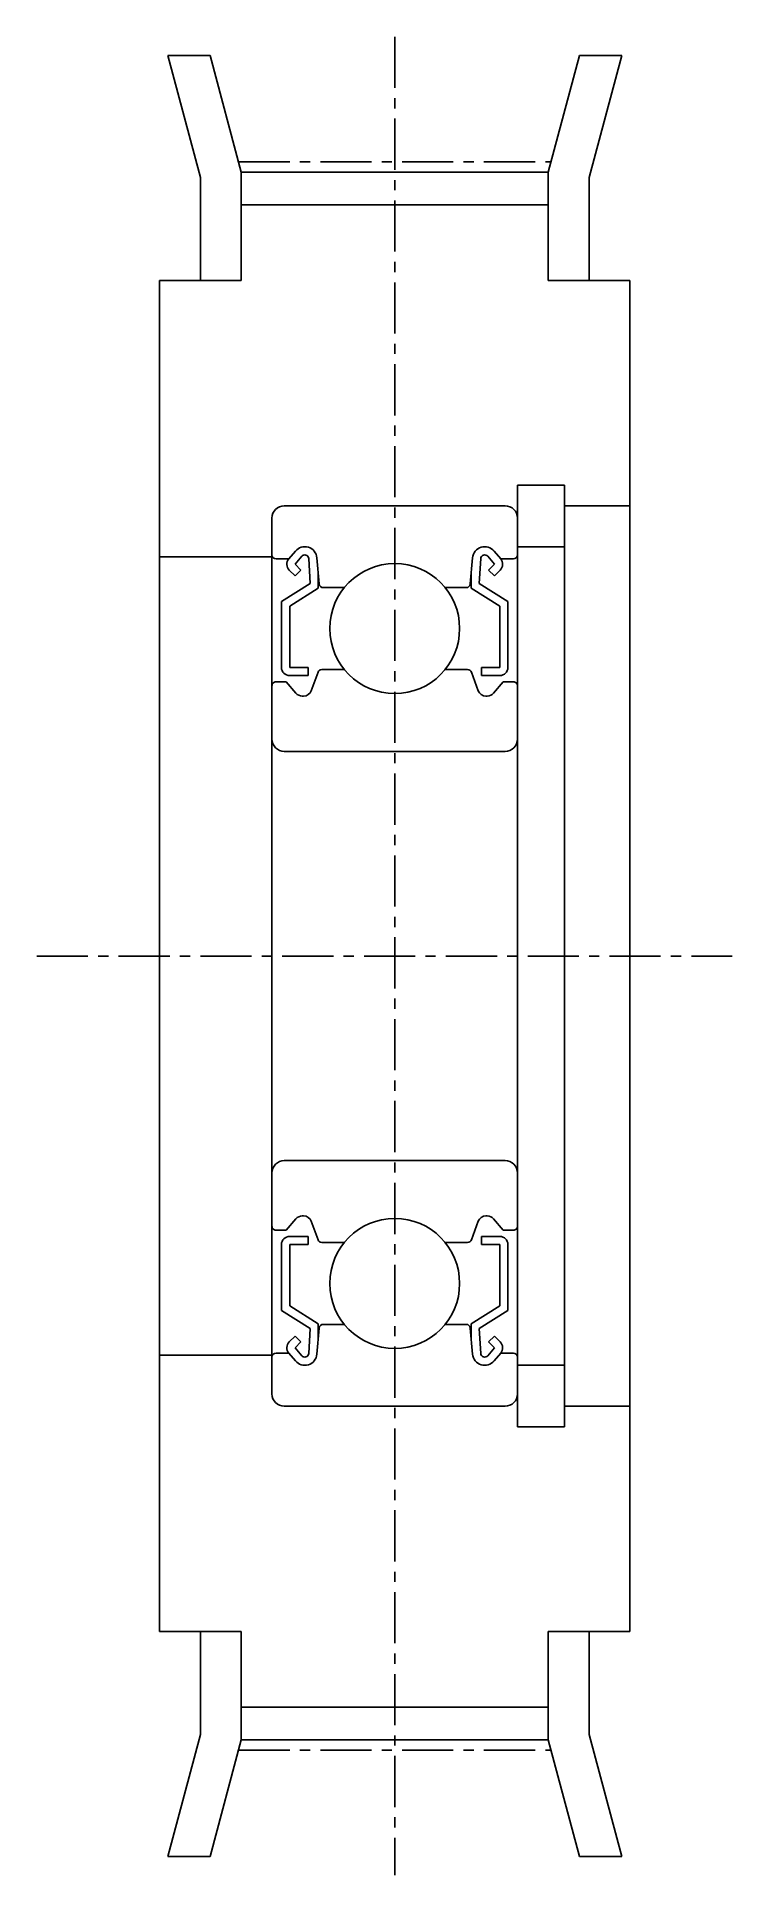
# Model space of a CAD drawing. Extents: x 5 to 98, y 5 to 112.
# Drawn here: x 81.25 to 98.25, y 67.54 to 112.46 of the extents above; entities outside this region: 2.
import ezdxf

# ---------------------------------------------------------------- set-up
doc = ezdxf.new("R2010")
doc.units = 0
doc.linetypes.add('CENTER', pattern=[2, 1.25, -0.25, 0.25, -0.25])
doc.layers.get('0').update_dxf_attribs({"linetype": 'CONTINUOUS'})
doc.layers.add('CENTER', color=1, linetype='CENTER')

msp = doc.modelspace()

# ---------------------------------------------------------------- linework, layer by layer
at = {"color": 7, "linetype": 'CONTINUOUS'}
for p, q in [((84.451, 112), (85.25, 109.018)), ((84.451, 112), (85.486, 112)), ((85.486, 112), (86.25, 109.15)), ((94.514, 112), (93.75, 109.15)), ((95.549, 112), (94.514, 112)), ((95.549, 112), (94.75, 109.018)), ((86.25, 109.15), (93.75, 109.15)), ((86.25, 109.15), (86.25, 106.5)), ((93.75, 109.15), (93.75, 106.5)), ((85.25, 109.018), (85.25, 106.5)), ((94.75, 109.018), (94.75, 106.5)), ((86.25, 108.35), (93.75, 108.35)), ((84.25, 106.5), (84.25, 73.5)), ((84.25, 106.5), (86.25, 106.5)), ((95.75, 106.5), (93.75, 106.5)), ((95.75, 106.5), (95.75, 73.5)), ((93, 101.5), (93, 78.5)), ((93, 101.5), (94.15, 101.5)), ((94.15, 101.5), (94.15, 78.5)), ((87, 100.7), (87, 79.3)), ((87.3, 101), (92.7, 101)), ((93, 100.7), (93, 79.3)), ((94.15, 101), (95.75, 101)), ((84.25, 99.75), (87, 99.75)), ((87.41, 99.7), (87.572, 99.893)), ((87.563, 99.571), (87.726, 99.765)), ((88.098, 99.728), (88.153, 99.091)), ((91.902, 99.728), (91.847, 99.091)), ((92.437, 99.571), (92.274, 99.765)), ((92.59, 99.7), (92.428, 99.893)), ((93, 100), (94.15, 100)), ((87.1, 99.7), (87.41, 99.7)), ((87.563, 99.289), (87.422, 99.43)), ((87.705, 99.43), (87.563, 99.571)), ((87.563, 99.289), (87.705, 99.43)), ((87.899, 99.71), (87.932, 99.098)), ((88.132, 99.334), (88.132, 98.987)), ((91.868, 99.334), (91.868, 98.987)), ((92.101, 99.71), (92.068, 99.098)), ((92.295, 99.43), (92.437, 99.571)), ((92.437, 99.289), (92.295, 99.43)), ((92.437, 99.289), (92.578, 99.43)), ((92.9, 99.7), (92.59, 99.7)), ((87.932, 99.098), (87.232, 98.661)), ((88.132, 98.987), (87.432, 98.55)), ((88.253, 99), (88.767, 99)), ((91.233, 99), (91.747, 99)), ((91.868, 98.987), (92.568, 98.55)), ((92.068, 99.098), (92.768, 98.661)), ((87.232, 98.661), (87.232, 97.05)), ((87.432, 98.55), (87.432, 97.05)), ((92.568, 98.55), (92.568, 97.05)), ((92.768, 98.661), (92.768, 97.05)), ((84.25, 97.5), (84.25, 97.5)), ((87.882, 97.05), (87.432, 97.05)), ((87.882, 96.85), (87.882, 97.05)), ((92.118, 96.85), (92.118, 97.05)), ((92.118, 97.05), (92.568, 97.05)), ((87.1, 96.7), (87.35, 96.7)), ((87.35, 96.7), (87.584, 96.421)), ((87.432, 96.85), (87.882, 96.85)), ((87.961, 96.482), (88.125, 96.934)), ((88.219, 97), (88.767, 97)), ((91.233, 97), (91.781, 97)), ((92.039, 96.482), (91.875, 96.934)), ((92.568, 96.85), (92.118, 96.85)), ((92.65, 96.7), (92.416, 96.421)), ((92.9, 96.7), (92.65, 96.7)), ((87.737, 96.35), (87.773, 96.35)), ((92.263, 96.35), (92.227, 96.35)), ((87.3, 95), (92.7, 95)), ((84.25, 90), (84.25, 90)), ((87.3, 85), (92.7, 85)), ((87.35, 83.3), (87.584, 83.579)), ((87.737, 83.65), (87.773, 83.65)), ((92.263, 83.65), (92.227, 83.65)), ((92.65, 83.3), (92.416, 83.579)), ((87.1, 83.3), (87.35, 83.3)), ((87.432, 83.15), (87.882, 83.15)), ((87.882, 83.15), (87.882, 82.95)), ((87.961, 83.518), (88.125, 83.066)), ((92.039, 83.518), (91.875, 83.066)), ((92.118, 83.15), (92.118, 82.95)), ((92.568, 83.15), (92.118, 83.15)), ((92.9, 83.3), (92.65, 83.3)), ((87.232, 81.339), (87.232, 82.95)), ((87.882, 82.95), (87.432, 82.95)), ((87.432, 81.45), (87.432, 82.95)), ((88.219, 83), (88.767, 83)), ((91.233, 83), (91.781, 83)), ((92.118, 82.95), (92.568, 82.95)), ((92.568, 81.45), (92.568, 82.95)), ((92.768, 81.339), (92.768, 82.95)), ((87.932, 80.902), (87.232, 81.339)), ((88.132, 81.013), (87.432, 81.45)), ((91.868, 81.013), (92.568, 81.45)), ((92.068, 80.902), (92.768, 81.339)), ((87.782, 81.232), (87.782, 81.232)), ((87.899, 80.29), (87.932, 80.902)), ((87.957, 81.122), (87.957, 81.122)), ((88.098, 80.272), (88.153, 80.909)), ((88.132, 80.666), (88.132, 81.013)), ((88.253, 81), (88.767, 81)), ((91.233, 81), (91.747, 81)), ((91.902, 80.272), (91.847, 80.909)), ((91.868, 80.666), (91.868, 81.013)), ((92.101, 80.29), (92.068, 80.902)), ((87.563, 80.711), (87.422, 80.57)), ((87.563, 80.711), (87.705, 80.57)), ((87.705, 80.57), (87.563, 80.429)), ((87.563, 80.429), (87.726, 80.235)), ((92.437, 80.429), (92.274, 80.235)), ((92.437, 80.711), (92.295, 80.57)), ((92.295, 80.57), (92.437, 80.429)), ((92.437, 80.711), (92.578, 80.57)), ((84.25, 80.25), (87, 80.25)), ((87.1, 80.3), (87.41, 80.3)), ((87.41, 80.3), (87.572, 80.107)), ((92.59, 80.3), (92.428, 80.107)), ((92.9, 80.3), (92.59, 80.3)), ((93, 80), (94.15, 80)), ((87.3, 79), (92.7, 79)), ((94.15, 79), (95.75, 79)), ((93, 78.5), (94.15, 78.5)), ((84.25, 73.5), (86.25, 73.5)), ((85.25, 70.982), (85.25, 73.5)), ((86.25, 70.85), (86.25, 73.5)), ((95.75, 73.5), (93.75, 73.5)), ((93.75, 70.85), (93.75, 73.5)), ((94.75, 70.982), (94.75, 73.5)), ((86.25, 71.65), (93.75, 71.65)), ((84.451, 68), (85.25, 70.982)), ((95.549, 68), (94.75, 70.982)), ((85.486, 68), (86.25, 70.85)), ((86.25, 70.85), (93.75, 70.85)), ((94.514, 68), (93.75, 70.85)), ((84.451, 68), (85.486, 68)), ((95.549, 68), (94.514, 68))]:
    msp.add_line(p, q, dxfattribs=at)
for centre in [(90, 98), (90, 82)]:
    msp.add_circle(centre, 1.587, dxfattribs=at)
for centre, radius, start, end in [((87.3, 100.7), 0.3, 90, 180), ((92.7, 100.7), 0.3, 0, 90), ((87.1, 99.8), 0.1, 180.0001, 270), ((87.801, 99.702), 0.298, 5.0005, 140.1714), ((87.801, 99.702), 0.0983, 4.6645, 139.9739), ((92.199, 99.702), 0.298, 39.8286, 174.9997), ((92.199, 99.702), 0.0983, 40.0264, 175.3357), ((92.9, 99.8), 0.1, 269.9995, 359.9913), ((87.563, 99.571), 0.2, 139.8648, 225.0001), ((92.437, 99.571), 0.2, 314.9967, 40.1352), ((88.253, 99.1), 0.1, 185.1444, 270), ((91.747, 99.1), 0.1, 269.9995, 354.8557), ((87.432, 97.05), 0.2, 180.0001, 270), ((92.568, 97.05), 0.2, 269.9998, 359.9956), ((87.1, 96.6), 0.1, 89.9995, 180.0001), ((88.219, 96.9), 0.1, 89.9995, 160.1157), ((91.781, 96.9), 0.1, 19.8845, 90.0002), ((92.9, 96.6), 0.1, 359.9913, 90.0002), ((87.737, 96.55), 0.2, 220.1384, 270), ((87.773, 96.55), 0.2, 270, 340.1117), ((92.227, 96.55), 0.2, 199.8883, 269.9998), ((92.263, 96.55), 0.2, 269.9998, 319.8615), ((87.3, 95.3), 0.3, 180, 270), ((92.7, 95.3), 0.3, 270, 0), ((87.3, 84.7), 0.3, 90, 180), ((92.7, 84.7), 0.3, 0, 90), ((87.737, 83.45), 0.2, 90, 139.8616), ((87.773, 83.45), 0.2, 19.8883, 90), ((92.227, 83.45), 0.2, 90.0002, 160.1117), ((92.263, 83.45), 0.2, 40.1385, 90.0002), ((87.1, 83.4), 0.1, 179.9999, 270.0005), ((87.432, 82.95), 0.2, 90, 179.9999), ((92.568, 82.95), 0.2, 0.0044, 90.0002), ((92.9, 83.4), 0.1, 269.9998, 0.0087), ((88.219, 83.1), 0.1, 199.8843, 270.0005), ((91.781, 83.1), 0.1, 269.9998, 340.1155), ((88.253, 80.9), 0.1, 90, 174.8556), ((91.747, 80.9), 0.1, 5.1443, 90.0005), ((87.563, 80.429), 0.2, 134.9999, 220.1352), ((92.437, 80.429), 0.2, 319.8648, 45.0033), ((87.1, 80.2), 0.1, 90, 179.9999), ((87.801, 80.298), 0.298, 219.8286, 354.9995), ((87.801, 80.298), 0.0983, 220.0261, 355.3354), ((92.199, 80.298), 0.298, 185.0003, 320.1714), ((92.199, 80.298), 0.0983, 184.6643, 319.9736), ((92.9, 80.2), 0.1, 0.0087, 90.0005), ((87.3, 79.3), 0.3, 180, 270), ((92.7, 79.3), 0.3, 270, 0)]:
    msp.add_arc(centre, radius, start, end, dxfattribs=at)
at = {"layer": 'CENTER', "color": 1, "linetype": 'CENTER'}
for p, q in [((90, 112.458), (90, 67.542)), ((86.182, 109.405), (93.818, 109.405)), ((81.25, 90), (98.25, 90)), ((86.182, 70.595), (93.818, 70.595))]:
    msp.add_line(p, q, dxfattribs=at)

# ---------------------------------------------------------------- texts
at = {"color": 7, "linetype": 'CONTINUOUS'}
for s, p in [('AATF60 MXL025', (5, 12.5)), ('AATF60MXL025', (5, 5))]:
    msp.add_text(s, height=2, dxfattribs=at).set_placement(p)

doc.saveas('drawing.dxf')
